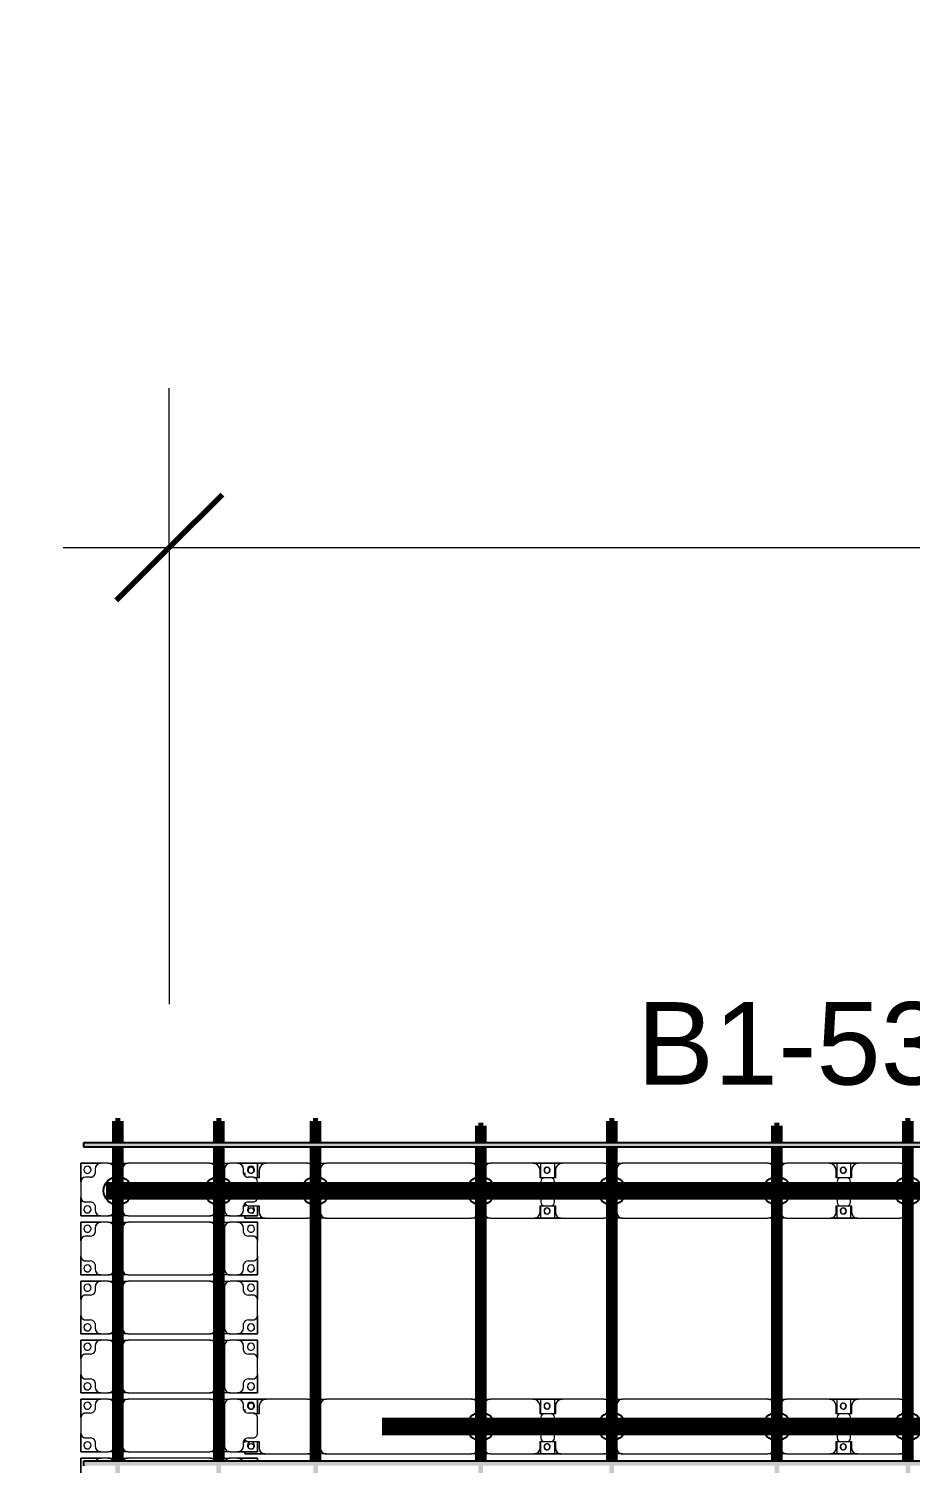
# Model space of a CAD drawing. Header units: millimetres. Extents: x -268744 to 115753, y -96240 to -10461.
# Drawn here: x -257175 to -249704, y -22627 to -10461 of the extents above; entities that cross this region are included whole.
import ezdxf

# ---------------------------------------------------------------- set-up
doc = ezdxf.new("R2010")
doc.units = ezdxf.units.MM
for name, color, linetype, lineweight in [('A-ANNO-DIMS', 211, 'Continuous', 9), ('A-ANNO-DIMS-900', 211, 'Continuous', 9), ('A-GENM', 13, 'Continuous', 9), ('S-BEAM', 12, 'Continuous', 9)]:
    doc.layers.add(name, color=color, linetype=linetype, lineweight=lineweight)
doc.layers.add('GC-GHI CHU', color=2, linetype='Continuous')
doc.layers.add('GC-HOP 40x60 GIA CUONG', color=1, linetype='Continuous')
doc.styles.add('GC_VN', font='arial.ttf')
doc.styles.add('Trebuchet MS', font='trebuc.ttf', dxfattribs={"width": 0.8, "height": 2700})
doc.dimstyles.new('Arc_Length_-_3mm_Trebuchet_MS', dxfattribs={"dimscale": 304.8, "dimtxt": 2783.567448, "dimasz": 2.952756, "dimexe": 4.429134, "dimexo": 4.429134, "dimgap": 0.885827, "dimtad": 1, "dimdec": 0, "dimrnd": 10, "dimzin": 0, "dimdsep": 46, "dimtxsty": 'Trebuchet MS', "dimblk1": 'OBLIQUE', "dimblk2": 'OBLIQUE', "dimsah": 1, "dimcen": 0.09, "dimdle": 2.952756, "dimazin": 0, "dimtfac": 1, "dimtdec": 4, "dimtix": 1, "dimtmove": 0, "dimatfit": 3, "dimfxl": 1, "dimtvp": 1, "dimtolj": 1, "dimtzin": 0, "dimarcsym": 2})
doc.dimstyles.new('Arc_Length_-_3mm_Trebuchet_MS_3', dxfattribs={"dimscale": 304.8, "dimtxt": 2783.567448, "dimasz": 2.952756, "dimexe": 4.429134, "dimexo": 4.429134, "dimgap": 0.885827, "dimtad": 1, "dimdec": 0, "dimrnd": 10, "dimzin": 0, "dimdsep": 46, "dimtxsty": 'Trebuchet MS', "dimblk1": 'OBLIQUE', "dimblk2": 'OBLIQUE', "dimsah": 1, "dimcen": 0.09, "dimdle": 2.952756, "dimazin": 0, "dimtfac": 1, "dimtdec": 4, "dimtix": 1, "dimtmove": 0, "dimatfit": 3, "dimfxl": 1, "dimtvp": 1, "dimtfill": 1, "dimtolj": 1, "dimtzin": 0, "dimarcsym": 2})

# ---------------------------------------------------------------- blocks, each defined once
blk = doc.blocks.new('Dai phaodi lai - DẢI PHAO ĐI LẠI-102111-KHUNG KẾT CẤU BÈ PIN 1')
at = {"layer": 'A-GENM', "color": 7}
for p, q in [((-223, 748), (-100, 748)), ((-223, 579), (-223, 748)), ((-223, 748), (-223, 579)), ((-100, 748), (-223, 748)), ((67, 748), (-67, 748)), ((137, 748), (223, 748)), ((223, 748), (137, 748)), ((223, 748), (223, 579)), ((223, 579), (223, 748)), ((277, 748), (433, 748)), ((277, 579), (277, 748)), ((277, 748), (277, 579)), ((433, 748), (277, 748)), ((567, 748), (433, 748)), ((567, 748), (723, 748)), ((723, 748), (567, 748)), ((723, 748), (723, 579)), ((723, 579), (723, 748)), ((777, 748), (933, 748)), ((777, 579), (777, 748)), ((777, 748), (777, 579)), ((933, 748), (777, 748)), ((1067, 748), (933, 748)), ((1067, 748), (1223, 748)), ((1223, 748), (1067, 748)), ((1223, 748), (1223, 579)), ((1223, 579), (1223, 748)), ((1277, 748), (1433, 748)), ((1277, 579), (1277, 748)), ((1277, 748), (1277, 579)), ((1433, 748), (1277, 748)), ((1567, 748), (1433, 748)), ((1567, 748), (1723, 748)), ((1723, 748), (1567, 748)), ((1723, 748), (1723, 579)), ((1723, 579), (1723, 748)), ((1777, 748), (1900, 748)), ((1777, 579), (1777, 748)), ((1777, 748), (1777, 579)), ((1900, 748), (1777, 748)), ((2067, 748), (1933, 748)), ((2137, 748), (2223, 748)), ((2223, 748), (2137, 748)), ((2223, 748), (2223, 579)), ((2223, 579), (2223, 748)), ((2277, 748), (2300, 748)), ((2277, 579), (2277, 748)), ((2277, 748), (2277, 579)), ((2300, 748), (2277, 748)), ((-136, 629), (-173, 629)), ((-105, 710), (-105, 671)), ((105, 671), (105, 710)), ((173, 629), (136, 629)), ((364, 629), (327, 629)), ((395, 710), (395, 671)), ((605, 671), (605, 710)), ((673, 629), (636, 629)), ((864, 629), (827, 629)), ((895, 710), (895, 671)), ((1105, 671), (1105, 710)), ((1173, 629), (1136, 629)), ((1364, 629), (1327, 629)), ((1395, 710), (1395, 671)), ((1605, 671), (1605, 710)), ((1673, 629), (1636, 629)), ((1864, 629), (1827, 629)), ((1895, 710), (1895, 671)), ((2105, 671), (2105, 710)), ((2173, 629), (2136, 629)), ((-223, 579), (-223, 517)), ((-223, 439), (-223, 517)), ((-223, 439), (-223, 517)), ((223, 517), (223, 579)), ((223, 517), (223, 439)), ((223, 517), (223, 439)), ((277, 579), (277, 517)), ((277, 439), (277, 517)), ((277, 439), (277, 517)), ((723, 517), (723, 579)), ((723, 517), (723, 439)), ((723, 517), (723, 439)), ((777, 579), (777, 517)), ((777, 439), (777, 517)), ((777, 439), (777, 517)), ((1223, 517), (1223, 579)), ((1223, 517), (1223, 439)), ((1223, 517), (1223, 439)), ((1277, 579), (1277, 517)), ((1277, 439), (1277, 517)), ((1277, 439), (1277, 517)), ((1723, 517), (1723, 579)), ((1723, 517), (1723, 439)), ((1723, 517), (1723, 439)), ((1777, 579), (1777, 517)), ((1777, 439), (1777, 517)), ((1777, 439), (1777, 517)), ((2223, 517), (2223, 579)), ((2223, 517), (2223, 439)), ((2223, 517), (2223, 439)), ((2277, 579), (2277, 517)), ((2277, 439), (2277, 517)), ((2277, 439), (2277, 517)), ((-223, 343), (-223, 399)), ((-223, 343), (-223, 399)), ((-173, 467), (173, 467)), ((173, 393), (-173, 393)), ((223, 399), (223, 343)), ((223, 399), (223, 343)), ((277, 343), (277, 399)), ((277, 343), (277, 399)), ((327, 467), (673, 467)), ((673, 393), (327, 393)), ((723, 399), (723, 343)), ((723, 399), (723, 343)), ((777, 343), (777, 399)), ((777, 343), (777, 399)), ((827, 467), (1173, 467)), ((1173, 393), (827, 393)), ((1223, 399), (1223, 343)), ((1223, 399), (1223, 343)), ((1277, 343), (1277, 399)), ((1277, 343), (1277, 399)), ((1327, 467), (1673, 467)), ((1673, 393), (1327, 393)), ((1723, 399), (1723, 343)), ((1723, 399), (1723, 343)), ((1777, 343), (1777, 399)), ((1777, 343), (1777, 399)), ((1827, 467), (2173, 467)), ((2173, 393), (1827, 393)), ((2223, 399), (2223, 343)), ((2223, 399), (2223, 343)), ((2277, 343), (2277, 399)), ((2277, 343), (2277, 399)), ((-223, 343), (-223, -348)), ((223, -348), (223, 343)), ((277, 343), (277, -348)), ((723, -348), (723, 343)), ((777, 343), (777, -348)), ((1223, -348), (1223, 343)), ((1277, 343), (1277, -348)), ((1723, -348), (1723, 343)), ((1777, 343), (1777, -348)), ((2223, -348), (2223, 343)), ((2277, 343), (2277, -348)), ((-223, -416), (-223, -348)), ((-223, -416), (-223, -348)), ((223, -348), (223, -416)), ((223, -348), (223, -416)), ((277, -416), (277, -348)), ((277, -416), (277, -348)), ((723, -348), (723, -416)), ((723, -348), (723, -416)), ((777, -416), (777, -348)), ((777, -416), (777, -348)), ((1223, -348), (1223, -416)), ((1223, -348), (1223, -416)), ((1277, -416), (1277, -348)), ((1277, -416), (1277, -348)), ((1723, -348), (1723, -416)), ((1723, -348), (1723, -416)), ((1777, -416), (1777, -348)), ((1777, -416), (1777, -348)), ((2223, -348), (2223, -416)), ((2223, -348), (2223, -416)), ((2277, -416), (2277, -348)), ((2277, -416), (2277, -348)), ((-223, -517), (-223, -456)), ((-223, -517), (-223, -456)), ((-173, -398), (173, -398)), ((173, -467), (-173, -467)), ((223, -456), (223, -517)), ((223, -456), (223, -517)), ((277, -517), (277, -456)), ((277, -517), (277, -456)), ((327, -398), (673, -398)), ((673, -467), (327, -467)), ((723, -456), (723, -517)), ((723, -456), (723, -517)), ((777, -517), (777, -456)), ((777, -517), (777, -456)), ((827, -398), (1173, -398)), ((1173, -467), (827, -467)), ((1223, -456), (1223, -517)), ((1223, -456), (1223, -517)), ((1277, -517), (1277, -456)), ((1277, -517), (1277, -456)), ((1327, -398), (1673, -398)), ((1673, -467), (1327, -467)), ((1723, -456), (1723, -517)), ((1723, -456), (1723, -517)), ((1777, -517), (1777, -456)), ((1777, -517), (1777, -456)), ((1827, -398), (2173, -398)), ((2173, -467), (1827, -467)), ((2223, -456), (2223, -517)), ((2223, -456), (2223, -517)), ((2277, -517), (2277, -456)), ((2277, -517), (2277, -456)), ((-223, -517), (-223, -579)), ((-223, -748), (-223, -579)), ((-223, -579), (-223, -748)), ((223, -579), (223, -517)), ((223, -579), (223, -748)), ((223, -748), (223, -579)), ((277, -517), (277, -579)), ((277, -748), (277, -579)), ((277, -579), (277, -748)), ((723, -579), (723, -517)), ((723, -579), (723, -748)), ((723, -748), (723, -579)), ((777, -517), (777, -579)), ((777, -748), (777, -579)), ((777, -579), (777, -748)), ((1223, -579), (1223, -517)), ((1223, -579), (1223, -748)), ((1223, -748), (1223, -579)), ((1277, -517), (1277, -579)), ((1277, -748), (1277, -579)), ((1277, -579), (1277, -748)), ((1723, -579), (1723, -517)), ((1723, -579), (1723, -748)), ((1723, -748), (1723, -579)), ((1777, -517), (1777, -579)), ((1777, -748), (1777, -579)), ((1777, -579), (1777, -748)), ((2223, -579), (2223, -517)), ((2223, -579), (2223, -748)), ((2223, -748), (2223, -579)), ((2277, -517), (2277, -579)), ((2277, -748), (2277, -579)), ((2277, -579), (2277, -748)), ((-173, -629), (-136, -629)), ((-105, -671), (-105, -710)), ((105, -710), (105, -671)), ((136, -629), (173, -629)), ((327, -629), (364, -629)), ((395, -671), (395, -710)), ((605, -710), (605, -671)), ((636, -629), (673, -629)), ((827, -629), (864, -629)), ((895, -671), (895, -710)), ((1105, -710), (1105, -671)), ((1136, -629), (1173, -629)), ((1327, -629), (1364, -629)), ((1395, -671), (1395, -710)), ((1605, -710), (1605, -671)), ((1636, -629), (1673, -629)), ((1827, -629), (1864, -629)), ((1895, -671), (1895, -710)), ((2105, -710), (2105, -671)), ((2136, -629), (2173, -629)), ((-67, -748), (-223, -748)), ((-223, -748), (-67, -748)), ((-67, -748), (67, -748)), ((223, -748), (67, -748)), ((67, -748), (223, -748)), ((433, -748), (277, -748)), ((277, -748), (433, -748)), ((433, -748), (567, -748)), ((723, -748), (567, -748)), ((567, -748), (723, -748)), ((933, -748), (777, -748)), ((777, -748), (933, -748)), ((933, -748), (1067, -748)), ((1223, -748), (1067, -748)), ((1067, -748), (1223, -748)), ((1433, -748), (1277, -748)), ((1277, -748), (1433, -748)), ((1433, -748), (1567, -748)), ((1723, -748), (1567, -748)), ((1567, -748), (1723, -748)), ((1933, -748), (1777, -748)), ((1777, -748), (1933, -748)), ((1933, -748), (2067, -748)), ((2223, -748), (2067, -748)), ((2067, -748), (2223, -748)), ((2433, -748), (2277, -748)), ((2277, -748), (2433, -748))]:
    blk.add_line(p, q, dxfattribs=at)
for centre, radius, start, end in [((-67, 710), 38, 90, 180), ((67, 710), 38, 360, 90), ((433, 710), 38, 90, 180), ((433, 710), 38, 90, 180), ((433, 710), 38, 120, 180), ((433, 710), 38, 120, 180), ((433, 710), 38, 90, 105), ((433, 710), 38, 90, 105), ((567, 710), 38, 360, 90), ((567, 710), 38, 75, 90), ((567, 710), 38, 360, 90), ((567, 710), 38, 75, 90), ((567, 710), 38, 360, 60), ((567, 710), 38, 0, 60), ((933, 710), 38, 90, 180), ((933, 710), 38, 90, 180), ((933, 710), 38, 120, 180), ((933, 710), 38, 120, 180), ((933, 710), 38, 90, 105), ((933, 710), 38, 90, 105), ((1067, 710), 38, 360, 90), ((1067, 710), 38, 75, 90), ((1067, 710), 38, 0, 90), ((1067, 710), 38, 75, 90), ((1067, 710), 38, 0, 60), ((1067, 710), 38, 0, 60), ((1433, 710), 38, 90, 180), ((1433, 710), 38, 90, 180), ((1433, 710), 38, 120, 180), ((1433, 710), 38, 120, 180), ((1433, 710), 38, 90, 105), ((1433, 710), 38, 90, 105), ((1567, 710), 38, 360, 90), ((1567, 710), 38, 75, 90), ((1567, 710), 38, 360, 90), ((1567, 710), 38, 75, 90), ((1567, 710), 38, 360, 60), ((1567, 710), 38, 0, 60), ((1933, 710), 38, 90, 180), ((2067, 710), 38, 360, 90), ((-173, 579), 50, 90, 180), ((-173, 579), 50, 90, 165), ((-168, 693), 30, 90, 270), ((-168, 693), 30, 90, 180), ((-168, 693), 30, 195, 270), ((-168, 693), 30, 270, 90), ((-168, 693), 30, 270, 90), ((-145, 668), 40, 283.1885, 3.5081), ((-67, 710), 38, 150, 180), ((-67, 710), 38, 150, 180), ((145, 668), 40, 176.4919, 256.8115), ((168, 693), 30, 90, 270), ((168, 693), 30, 90, 270), ((168, 693), 30, 270, 90), ((168, 693), 30, 0, 90), ((168, 693), 30, 270, 345), ((173, 579), 50, 0, 90), ((173, 579), 50, 15, 90), ((327, 579), 50, 90, 180), ((327, 579), 50, 90, 165), ((332, 693), 30, 90, 270), ((332, 693), 30, 90, 180), ((332, 693), 30, 195, 270), ((332, 693), 30, 270, 90), ((332, 693), 30, 270, 90), ((355, 668), 40, 283.1885, 3.5081), ((645, 668), 40, 176.4919, 256.8115), ((668, 693), 30, 90, 270), ((668, 693), 30, 90, 270), ((668, 693), 30, 270, 90), ((668, 693), 30, 0, 90), ((668, 693), 30, 270, 345), ((673, 579), 50, 0, 90), ((673, 579), 50, 15, 90), ((827, 579), 50, 90, 180), ((827, 579), 50, 90, 165), ((832, 693), 30, 90, 270), ((832, 693), 30, 90, 180), ((832, 693), 30, 195, 270), ((832, 693), 30, 270, 90), ((832, 693), 30, 270, 90), ((855, 668), 40, 283.1885, 3.5081), ((1145, 668), 40, 176.4919, 256.8115), ((1168, 693), 30, 90, 270), ((1168, 693), 30, 90, 270), ((1168, 693), 30, 270, 90), ((1168, 693), 30, 0, 90), ((1168, 693), 30, 270, 345), ((1173, 579), 50, 0, 90), ((1173, 579), 50, 15, 90), ((1327, 579), 50, 90, 180), ((1327, 579), 50, 90, 165), ((1332, 693), 30, 90, 270), ((1332, 693), 30, 90, 180), ((1332, 693), 30, 195, 270), ((1332, 693), 30, 270, 90), ((1332, 693), 30, 270, 90), ((1355, 668), 40, 283.1885, 3.5081), ((1645, 668), 40, 176.4919, 256.8115), ((1668, 693), 30, 90, 270), ((1668, 693), 30, 90, 270), ((1668, 693), 30, 270, 90), ((1668, 693), 30, 0, 90), ((1668, 693), 30, 270, 345), ((1673, 579), 50, 0, 90), ((1673, 579), 50, 15, 90), ((1827, 579), 50, 90, 180), ((1827, 579), 50, 90, 165), ((1832, 693), 30, 90, 270), ((1832, 693), 30, 90, 180), ((1832, 693), 30, 195, 270), ((1832, 693), 30, 270, 90), ((1832, 693), 30, 270, 90), ((1855, 668), 40, 283.1885, 3.5081), ((1933, 710), 38, 150, 180), ((1933, 710), 38, 150, 180), ((2145, 668), 40, 176.4919, 256.8115), ((2168, 693), 30, 90, 270), ((2168, 693), 30, 90, 270), ((2168, 693), 30, 270, 90), ((2168, 693), 30, 0, 90), ((2168, 693), 30, 270, 345), ((2173, 579), 50, 0, 90), ((2173, 579), 50, 15, 90), ((2327, 579), 50, 120, 180), ((2327, 579), 50, 120, 165), ((-173, 517), 50, 180, 270), ((-173, 517), 50, 195, 270), ((173, 517), 50, 270, 0), ((173, 517), 50, 270, 345), ((327, 517), 50, 180, 270), ((327, 517), 50, 195, 270), ((673, 517), 50, 270, 0), ((673, 517), 50, 270, 345), ((827, 517), 50, 180, 270), ((827, 517), 50, 195, 270), ((1173, 517), 50, 270, 0), ((1173, 517), 50, 270, 345), ((1327, 517), 50, 180, 270), ((1327, 517), 50, 195, 270), ((1673, 517), 50, 270, 0), ((1673, 517), 50, 270, 345), ((1827, 517), 50, 180, 270), ((1827, 517), 50, 195, 270), ((2173, 517), 50, 270, 0), ((2173, 517), 50, 270, 345), ((2327, 517), 50, 180, 240), ((2327, 517), 50, 195, 240), ((-173, 343), 50, 90, 180), ((-173, 343), 50, 150, 180), ((-173, 343), 50, 105, 135), ((173, 343), 50, 360, 90), ((173, 343), 50, 360, 75), ((327, 343), 50, 90, 180), ((327, 343), 50, 150, 180), ((327, 343), 50, 105, 135), ((673, 343), 50, 360, 90), ((673, 343), 50, 360, 75), ((827, 343), 50, 90, 180), ((827, 343), 50, 150, 180), ((827, 343), 50, 105, 135), ((1173, 343), 50, 360, 90), ((1173, 343), 50, 360, 75), ((1327, 343), 50, 90, 180), ((1327, 343), 50, 150, 180), ((1327, 343), 50, 105, 135), ((1673, 343), 50, 360, 90), ((1673, 343), 50, 360, 75), ((1827, 343), 50, 90, 180), ((1827, 343), 50, 150, 180), ((1827, 343), 50, 105, 135), ((2173, 343), 50, 360, 90), ((2173, 343), 50, 360, 75), ((2327, 343), 50, 120, 180), ((2327, 343), 50, 150, 180), ((2327, 343), 50, 120, 135), ((-173, -348), 50, 180, 270), ((-173, -348), 50, 195, 270), ((173, -348), 50, 270, 360), ((173, -348), 50, 270, 360), ((327, -348), 50, 180, 270), ((327, -348), 50, 195, 270), ((673, -348), 50, 270, 360), ((673, -348), 50, 270, 360), ((827, -348), 50, 180, 270), ((827, -348), 50, 195, 270), ((1173, -348), 50, 270, 360), ((1173, -348), 50, 270, 360), ((1327, -348), 50, 180, 270), ((1327, -348), 50, 195, 270), ((1673, -348), 50, 270, 360), ((1673, -348), 50, 270, 360), ((1827, -348), 50, 180, 270), ((1827, -348), 50, 195, 270), ((2173, -348), 50, 270, 360), ((2173, -348), 50, 270, 360), ((2327, -348), 50, 180, 240), ((2327, -348), 50, 195, 240), ((-173, -517), 50, 90, 180), ((-173, -517), 50, 90, 165), ((173, -517), 50, 360, 90), ((173, -517), 50, 15, 90), ((327, -517), 50, 90, 180), ((327, -517), 50, 90, 165), ((673, -517), 50, 360, 90), ((673, -517), 50, 15, 90), ((827, -517), 50, 90, 180), ((827, -517), 50, 90, 165), ((1173, -517), 50, 360, 90), ((1173, -517), 50, 15, 90), ((1327, -517), 50, 90, 180), ((1327, -517), 50, 90, 165), ((1673, -517), 50, 360, 90), ((1673, -517), 50, 15, 90), ((1827, -517), 50, 90, 180), ((1827, -517), 50, 90, 165), ((2173, -517), 50, 360, 90), ((2173, -517), 50, 15, 90), ((2327, -517), 50, 120, 180), ((2327, -517), 50, 120, 165), ((-173, -579), 50, 180, 270), ((-173, -579), 50, 195, 270), ((173, -579), 50, 270, 360), ((173, -579), 50, 270, 345), ((327, -579), 50, 180, 270), ((327, -579), 50, 195, 270), ((673, -579), 50, 270, 360), ((673, -579), 50, 270, 345), ((827, -579), 50, 180, 270), ((827, -579), 50, 195, 270), ((1173, -579), 50, 270, 360), ((1173, -579), 50, 270, 345), ((1327, -579), 50, 180, 270), ((1327, -579), 50, 195, 270), ((1673, -579), 50, 270, 360), ((1673, -579), 50, 270, 345), ((1827, -579), 50, 180, 270), ((1827, -579), 50, 195, 270), ((2173, -579), 50, 270, 360), ((2173, -579), 50, 270, 345), ((2327, -579), 50, 180, 240), ((2327, -579), 50, 195, 240), ((-168, -693), 30, 90, 270), ((-168, -693), 30, 180, 270), ((-168, -693), 30, 90, 165), ((-168, -693), 30, 270, 90), ((-168, -693), 30, 270, 90), ((-145, -668), 40, 356.4919, 76.8115), ((-67, -710), 38, 180, 270), ((-67, -710), 38, 180, 240), ((-67, -710), 38, 180, 270), ((-67, -710), 38, 180, 240), ((67, -710), 38, 270, 360), ((67, -710), 38, 270, 360), ((67, -710), 38, 300, 360), ((67, -710), 38, 300, 360), ((145, -668), 40, 103.1885, 183.5081), ((168, -693), 30, 90, 270), ((168, -693), 30, 90, 270), ((168, -693), 30, 270, 90), ((168, -693), 30, 15, 90), ((168, -693), 30, 270, 360), ((332, -693), 30, 90, 270), ((332, -693), 30, 180, 270), ((332, -693), 30, 90, 165), ((332, -693), 30, 270, 90), ((332, -693), 30, 270, 90), ((355, -668), 40, 356.4919, 76.8115), ((433, -710), 38, 180, 270), ((433, -710), 38, 180, 240), ((433, -710), 38, 180, 270), ((433, -710), 38, 180, 240), ((567, -710), 38, 270, 360), ((567, -710), 38, 270, 360), ((567, -710), 38, 300, 360), ((567, -710), 38, 300, 360), ((645, -668), 40, 103.1885, 183.5081), ((668, -693), 30, 90, 270), ((668, -693), 30, 90, 270), ((668, -693), 30, 270, 90), ((668, -693), 30, 15, 90), ((668, -693), 30, 270, 360), ((832, -693), 30, 90, 270), ((832, -693), 30, 180, 270), ((832, -693), 30, 90, 165), ((832, -693), 30, 270, 90), ((832, -693), 30, 270, 90), ((855, -668), 40, 356.4919, 76.8115), ((933, -710), 38, 180, 270), ((933, -710), 38, 180, 240), ((933, -710), 38, 180, 270), ((933, -710), 38, 180, 240), ((1067, -710), 38, 270, 360), ((1067, -710), 38, 270, 360), ((1067, -710), 38, 300, 360), ((1067, -710), 38, 300, 360), ((1145, -668), 40, 103.1885, 183.5081), ((1168, -693), 30, 90, 270), ((1168, -693), 30, 90, 270), ((1168, -693), 30, 270, 90), ((1168, -693), 30, 15, 90), ((1168, -693), 30, 270, 360), ((1332, -693), 30, 90, 270), ((1332, -693), 30, 180, 270), ((1332, -693), 30, 90, 165), ((1332, -693), 30, 270, 90), ((1332, -693), 30, 270, 90), ((1355, -668), 40, 356.4919, 76.8115), ((1433, -710), 38, 180, 270), ((1433, -710), 38, 180, 240), ((1433, -710), 38, 180, 270), ((1433, -710), 38, 180, 240), ((1567, -710), 38, 270, 360), ((1567, -710), 38, 270, 360), ((1567, -710), 38, 300, 360), ((1567, -710), 38, 300, 360), ((1645, -668), 40, 103.1885, 183.5081), ((1668, -693), 30, 90, 270), ((1668, -693), 30, 90, 270), ((1668, -693), 30, 270, 90), ((1668, -693), 30, 15, 90), ((1668, -693), 30, 270, 360), ((1832, -693), 30, 90, 270), ((1832, -693), 30, 180, 270), ((1832, -693), 30, 90, 165), ((1832, -693), 30, 270, 90), ((1832, -693), 30, 270, 90), ((1855, -668), 40, 356.4919, 76.8115), ((1933, -710), 38, 180, 270), ((1933, -710), 38, 180, 240), ((1933, -710), 38, 180, 270), ((1933, -710), 38, 180, 240), ((2067, -710), 38, 270, 360), ((2067, -710), 38, 270, 360), ((2067, -710), 38, 300, 0), ((2067, -710), 38, 300, 360), ((2145, -668), 40, 103.1885, 183.5081), ((2168, -693), 30, 90, 270), ((2168, -693), 30, 90, 270), ((2168, -693), 30, 270, 90), ((2168, -693), 30, 15, 90), ((2168, -693), 30, 270, 360), ((-67, -710), 38, 255, 270), ((-67, -710), 38, 255, 270), ((67, -710), 38, 270, 285), ((67, -710), 38, 270, 285), ((433, -710), 38, 255, 270), ((433, -710), 38, 255, 270), ((567, -710), 38, 270, 285), ((567, -710), 38, 270, 285), ((933, -710), 38, 255, 270), ((933, -710), 38, 255, 270), ((1067, -710), 38, 270, 285), ((1067, -710), 38, 270, 285), ((1433, -710), 38, 255, 270), ((1433, -710), 38, 255, 270), ((1567, -710), 38, 270, 285), ((1567, -710), 38, 270, 285), ((1933, -710), 38, 255, 270), ((1933, -710), 38, 255, 270), ((2067, -710), 38, 270, 285), ((2067, -710), 38, 270, 285)]:
    blk.add_arc(centre, radius, start, end, dxfattribs=at)
blk = doc.blocks.new('Dầm C52 - Dầm C52-102502-KHUNG KẾT CẤU BÈ PIN 1')
at = {"layer": 'S-BEAM', "lineweight": 140}
h = blk.add_hatch(color=1, dxfattribs=at)
h.paths.add_polyline_path([(-25481, 20), (-25481, -20), (-25441, -20), (-25441, 20)])
h.paths.add_polyline_path([(-25401, 20), (-25401, -20), (-19441, -20), (-19443, 20), (-24983, 20)])
h.paths.add_polyline_path([(-19401, 20), (-19401, -20), (-13441, -20), (-13441, 20), (-18981, 20)])
h.paths.add_polyline_path([(-13401, -20), (-7441, -20), (-7441, 20), (-13401, 20)])
h.paths.add_polyline_path([(-7401, -20), (-1441, -20), (-1441, 20), (-7401, 20)])
h.paths.add_polyline_path([(-1401, -20), (4559, -20), (4559, 20), (-1401, 20)])
h.paths.add_polyline_path([(4599, 20), (4599, -20), (10559, -20), (10559, 20), (5027, 20)])
h.paths.add_polyline_path([(10599, -20), (16559, -20), (16559, 20), (10599, 20)])
h.paths.add_polyline_path([(16599, 20), (16599, -20), (22559, -20), (22559, 20), (17032, 20)])
h.paths.add_polyline_path([(22599, -20), (25259, -20), (25259, 20), (22599, 20)])
h.paths.add_polyline_path([(25299, -20), (25481, -20), (25481, 20), (25299, 20)])
at = {"layer": 'S-BEAM', "color": 1, "lineweight": 140}
for p, q in [((22599, 20), (25259, 20)), ((25299, 20), (25481, 20)), ((25481, 20), (25481, -20)), ((25259, -20), (22599, -20)), ((25481, -20), (25299, -20))]:
    blk.add_line(p, q, dxfattribs=at)
blk = doc.blocks.new('Dầm C52 - Dầm C52-V1-KHUNG KẾT CẤU BÈ PIN 1')
at = {"layer": 'S-BEAM', "lineweight": 140}
h = blk.add_hatch(color=1, dxfattribs=at)
h.paths.add_polyline_path([(-25481, 20), (-25481, -20), (-25441, -20), (-25445, 20)])
h.paths.add_polyline_path([(-25401, -20), (-19441, -20), (-19443, 20), (-25401, 20)])
h.paths.add_polyline_path([(-19401, 20), (-19401, -20), (-13441, -20), (-13441, 20), (-18981, 20)])
h.paths.add_polyline_path([(-13401, -20), (-7441, -20), (-7441, 20), (-13401, 20)])
h.paths.add_polyline_path([(-7401, 20), (-7401, -20), (-1441, -20), (-1441, 20), (-6977, 20)])
h.paths.add_polyline_path([(-1401, -20), (4559, -20), (4559, 20), (-1401, 20)])
h.paths.add_polyline_path([(4599, 20), (4599, -20), (10559, -20), (10559, 20), (5027, 20)])
h.paths.add_polyline_path([(10599, -20), (16559, -20), (16559, 20), (10599, 20)])
h.paths.add_polyline_path([(16599, 20), (16599, -20), (22559, -20), (22559, 20), (17032, 20)])
h.paths.add_polyline_path([(22599, -20), (25259, -20), (25259, 20), (22599, 20)])
h.paths.add_polyline_path([(25299, -20), (25481, -20), (25481, 20), (25299, 20)])
at = {"layer": 'S-BEAM', "color": 1, "lineweight": 140}
for p, q in [((22599, 20), (25259, 20)), ((25299, 20), (25481, 20)), ((25481, 20), (25481, -20)), ((25259, -20), (22599, -20)), ((25481, -20), (25299, -20))]:
    blk.add_line(p, q, dxfattribs=at)
blk = doc.blocks.new('Dầm C52 - Dầm C52-V2-KHUNG KẾT CẤU BÈ PIN 1')
at = {"layer": 'S-BEAM', "lineweight": 140}
h = blk.add_hatch(color=1, dxfattribs=at)
h.paths.add_polyline_path([(-25481, 20), (-25481, -20), (-25441, -20), (-25441, 20)])
h.paths.add_polyline_path([(-25401, 20), (-25401, -20), (-19441, -20), (-19443, 20), (-24983, 20)])
h.paths.add_polyline_path([(-19401, 20), (-19401, -20), (-13441, -20), (-13441, 20), (-18520, 20)])
h.paths.add_polyline_path([(-13401, -20), (-7441, -20), (-7441, 20), (-13401, 20)])
h.paths.add_polyline_path([(-7401, 20), (-7401, -20), (-1441, -20), (-1441, 20), (-6515, 20)])
h.paths.add_polyline_path([(-1401, 20), (-1401, -20), (4559, -20), (4559, 20), (-975, 20)])
h.paths.add_polyline_path([(4599, -20), (10559, -20), (10559, 20), (4599, 20)])
h.paths.add_polyline_path([(10599, -20), (16559, -20), (16559, 20), (10599, 20)])
h.paths.add_polyline_path([(16599, 20), (16599, -20), (22559, -20), (22559, 20), (17493, 20)])
h.paths.add_polyline_path([(22599, 20), (22599, -20), (25259, -20), (25259, 20), (23034, 20)])
h.paths.add_polyline_path([(25299, -20), (25481, -20), (25481, 20), (25299, 20)])
at = {"layer": 'S-BEAM', "color": 1, "lineweight": 140}
for p, q in [((22599, 20), (25259, 20)), ((25299, 20), (25481, 20)), ((25481, 20), (25481, -20)), ((25259, -20), (22599, -20)), ((25481, -20), (25299, -20))]:
    blk.add_line(p, q, dxfattribs=at)
blk = doc.blocks.new('Dầm C52 - Dầm C52-102503-KHUNG KẾT CẤU BÈ PIN 1')
at = {"layer": 'S-BEAM', "lineweight": 140}
h = blk.add_hatch(color=1, dxfattribs=at)
h.paths.add_polyline_path([(-25481, 20), (-25481, -20), (-25441, -20), (-25441, 20)])
h.paths.add_polyline_path([(-25401, 20), (-25401, -20), (-19441, -20), (-19443, 20), (-24983, 20)])
h.paths.add_polyline_path([(-19401, 20), (-19401, -20), (-13441, -20), (-13441, 20), (-17596, 20)])
h.paths.add_polyline_path([(-13401, -20), (-7441, -20), (-7441, 20), (-13401, 20)])
h.paths.add_polyline_path([(-7401, -20), (-1441, -20), (-1441, 20), (-7401, 20)])
h.paths.add_polyline_path([(-1401, -20), (4559, -20), (4559, 20), (-1401, 20)])
h.paths.add_polyline_path([(4599, -20), (10559, -20), (10559, 20), (4599, 20)])
h.paths.add_polyline_path([(10599, 20), (10599, -20), (16559, -20), (16559, 20), (11953, 20)])
h.paths.add_polyline_path([(16599, -20), (22559, -20), (22559, 20), (16599, 20)])
h.paths.add_polyline_path([(22599, -20), (25259, -20), (25259, 20), (22599, 20)])
h.paths.add_polyline_path([(25299, -20), (25442, -20), (25442, 20), (25299, 20)])
at = {"layer": 'S-BEAM', "color": 1, "lineweight": 140}
for p, q in [((22599, 20), (25259, 20)), ((25299, 20), (25442, 20)), ((25442, 20), (25442, -20)), ((25259, -20), (22599, -20)), ((25442, -20), (25299, -20))]:
    blk.add_line(p, q, dxfattribs=at)
blk = doc.blocks.new('Dầm C52 - Dầm C52-V19-KHUNG KẾT CẤU BÈ PIN 1')
at = {"layer": 'S-BEAM', "lineweight": 140}
h = blk.add_hatch(color=1, dxfattribs=at)
h.paths.add_polyline_path([(-25481, 20), (-25481, -20), (-25441, -20), (-25445, 20)])
h.paths.add_polyline_path([(-25401, -20), (-19441, -20), (-19443, 20), (-25401, 20)])
h.paths.add_polyline_path([(-19401, -20), (-13441, -20), (-13441, 20), (-19401, 20)])
h.paths.add_polyline_path([(-13401, -20), (-7441, -20), (-7441, 20), (-13401, 20)])
h.paths.add_polyline_path([(-7401, -20), (-1441, -20), (-1441, 20), (-7401, 20)])
h.paths.add_polyline_path([(-1401, -20), (4559, -20), (4559, 20), (-1401, 20)])
h.paths.add_polyline_path([(4599, -20), (10559, -20), (10559, 20), (4599, 20)])
h.paths.add_polyline_path([(10599, -20), (16559, -20), (16559, 20), (10599, 20)])
h.paths.add_polyline_path([(16599, -20), (22559, -20), (22559, 20), (16599, 20)])
h.paths.add_polyline_path([(22599, -20), (25259, -20), (25259, 20), (22599, 20)])
h.paths.add_polyline_path([(25299, 20), (25299, -20), (25442, -20), (25442, 20)])
at = {"layer": 'S-BEAM', "color": 1, "lineweight": 140}
for p, q in [((22599, 20), (25259, 20)), ((25299, 20), (25442, 20)), ((25442, 20), (25442, -20)), ((25259, -20), (22599, -20)), ((25442, -20), (25299, -20))]:
    blk.add_line(p, q, dxfattribs=at)
blk = doc.blocks.new('Dai phao do pin - DẢI PHAO ĐỠ PIN-V27-KHUNG KẾT CẤU BÈ PIN 1')
at = {"layer": 'A-GENM', "color": 7}
for p, q in [((-1312, 242), (-1130, 242)), ((-1130, 242), (-1312, 242)), ((-1312, 135), (-1312, 153)), ((-1312, 153), (-1312, 135)), ((-1190, 182), (-1190, 118)), ((-780, 242), (-1130, 242)), ((-780, 242), (-732, 242)), ((-780, 242), (-732, 242)), ((-692, 242), (-620, 242)), ((-692, 242), (-620, 242)), ((-670, 192), (-670, -173)), ((610, 242), (-620, 242)), ((610, 242), (668, 242)), ((610, 242), (668, 242)), ((660, -173), (660, 192)), ((708, 242), (770, 242)), ((708, 242), (770, 242)), ((720, 192), (720, -173)), ((1130, 242), (770, 242)), ((1130, 242), (1312, 242)), ((1312, 242), (1130, 242)), ((1190, 118), (1190, 182)), ((1198, 242), (1380, 242)), ((1198, 116), (1198, 242)), ((1380, 242), (1198, 242)), ((1312, 242), (1312, 116)), ((1320, 182), (1320, 118)), ((1730, 242), (1380, 242)), ((1730, 242), (1778, 242)), ((1730, 242), (1778, 242)), ((1818, 242), (1890, 242)), ((1818, 242), (1890, 242)), ((1840, 192), (1840, -173)), ((3120, 242), (1890, 242)), ((3120, 242), (3178, 242)), ((3120, 242), (3178, 242)), ((3170, -173), (3170, 192)), ((3218, 242), (3280, 242)), ((3218, 242), (3280, 242)), ((3230, 192), (3230, -173)), ((3640, 242), (3280, 242)), ((3640, 242), (3822, 242)), ((3822, 242), (3640, 242)), ((3700, 118), (3700, 182)), ((3708, 242), (3890, 242)), ((3708, 116), (3708, 242)), ((3890, 242), (3708, 242)), ((3822, 242), (3822, 116)), ((3830, 182), (3830, 118)), ((4240, 242), (3890, 242)), ((4240, 242), (4288, 242)), ((4240, 242), (4288, 242)), ((-1190, 118), (-1237, 118)), ((1282, 118), (1190, 118)), ((1198, 88), (1198, -88)), ((1320, 118), (1228, 118)), ((1312, -88), (1312, 88)), ((3792, 118), (3700, 118)), ((3708, 88), (3708, -88)), ((3830, 118), (3738, 118)), ((3822, -88), (3822, 88)), ((-1312, -125), (-1312, -98)), ((-1312, -98), (-1312, -125)), ((-1282, -118), (-1190, -118)), ((-1190, -118), (-1190, -173)), ((1190, -173), (1190, -118)), ((1190, -118), (1282, -118)), ((1198, -223), (1198, -116)), ((1228, -118), (1320, -118)), ((1312, -116), (1312, -223)), ((1320, -118), (1320, -173)), ((3700, -173), (3700, -118)), ((3700, -118), (3792, -118)), ((3708, -223), (3708, -116)), ((3738, -118), (3830, -118)), ((3822, -116), (3822, -223)), ((3830, -118), (3830, -173)), ((-1312, -223), (-1312, -204)), ((-1312, -204), (-1312, -223)), ((-1140, -223), (-1312, -223)), ((-1312, -223), (-1140, -223)), ((-1140, -223), (-780, -223)), ((-732, -223), (-780, -223)), ((-732, -223), (-780, -223)), ((-620, -223), (-692, -223)), ((-620, -223), (-692, -223)), ((-620, -223), (610, -223)), ((668, -223), (610, -223)), ((668, -223), (610, -223)), ((770, -223), (708, -223)), ((770, -223), (708, -223)), ((770, -223), (1140, -223)), ((1312, -223), (1140, -223)), ((1140, -223), (1312, -223)), ((1370, -223), (1198, -223)), ((1198, -223), (1370, -223)), ((1370, -223), (1730, -223)), ((1778, -223), (1730, -223)), ((1778, -223), (1730, -223)), ((1890, -223), (1818, -223)), ((1890, -223), (1818, -223)), ((1890, -223), (3120, -223)), ((3178, -223), (3120, -223)), ((3178, -223), (3120, -223)), ((3280, -223), (3218, -223)), ((3280, -223), (3218, -223)), ((3280, -223), (3650, -223)), ((3822, -223), (3650, -223)), ((3650, -223), (3822, -223)), ((3880, -223), (3708, -223)), ((3708, -223), (3880, -223)), ((3880, -223), (4240, -223)), ((4288, -223), (4240, -223)), ((4288, -223), (4240, -223))]:
    blk.add_line(p, q, dxfattribs=at)
for centre, radius, start, end in [((-1259, 183), 25, 0, 180), ((-1259, 183), 25, 90, 180), ((-1259, 183), 25, 180, 0), ((-1259, 183), 25, 180, 300), ((-1259, 183), 25, 0, 75), ((-1259, 183), 25, 330, 360), ((-1130, 182), 60, 90, 180), ((-1130, 182), 60, 120, 180), ((-780, 192), 50, 30, 90), ((-780, 192), 50, 30, 75), ((-620, 192), 50, 90, 180), ((-620, 192), 50, 150, 180), ((-620, 192), 50, 105, 135), ((610, 192), 50, 360, 90), ((610, 192), 50, 60, 90), ((610, 192), 50, 15, 30), ((770, 192), 50, 90, 180), ((770, 192), 50, 105, 180), ((1130, 182), 60, 360, 90), ((1130, 182), 60, 360, 60), ((1249, 183), 25, 360, 180), ((1249, 183), 25, 360, 165), ((1249, 183), 25, 180, 360), ((1251, 183), 25, 0, 180), ((1251, 183), 25, 90, 180), ((1251, 183), 25, 180, 360), ((1251, 183), 25, 180, 300), ((1249, 183), 25, 210, 360), ((1251, 183), 25, 15, 75), ((1251, 183), 25, 330, 345), ((1380, 182), 60, 90, 180), ((1380, 182), 60, 120, 180), ((1730, 192), 50, 30, 90), ((1730, 192), 50, 30, 75), ((1890, 192), 50, 90, 180), ((1890, 192), 50, 150, 180), ((1890, 192), 50, 105, 135), ((3120, 192), 50, 360, 90), ((3120, 192), 50, 55.8865, 90), ((3120, 192), 50, 15, 30), ((3280, 192), 50, 90, 180), ((3280, 192), 50, 105, 180), ((3640, 182), 60, 360, 90), ((3640, 182), 60, 360, 60), ((3759, 183), 25, 0, 180), ((3759, 183), 25, 360, 165), ((3759, 183), 25, 180, 0), ((3761, 183), 25, 0, 180), ((3761, 183), 25, 90, 180), ((3761, 183), 25, 180, 0), ((3761, 183), 25, 180, 300), ((3759, 183), 25, 210, 255), ((3759, 183), 25, 255.7799, 360), ((3761, 183), 25, 15, 75), ((3761, 183), 25, 330, 345), ((3890, 182), 60, 90, 180), ((3890, 182), 60, 120, 180), ((4240, 192), 50, 30, 90), ((4240, 192), 50, 30, 75), ((1228, 88), 30, 90, 180), ((1282, 88), 30, 360, 90), ((3738, 88), 30, 90, 180), ((3792, 88), 30, 360, 90), ((-1282, -88), 30, 210, 270), ((-1282, -88), 30, 210, 255), ((-1282, -88), 30, 225, 255), ((-1282, -88), 30, 225, 255), ((1228, -88), 30, 180, 270), ((1282, -88), 30, 270, 360), ((3738, -88), 30, 180, 270), ((3792, -88), 30, 270, 360), ((-1259, -162), 25, 0, 180), ((-1259, -162), 25, 90, 180), ((-1259, -162), 25, 180, 210), ((-1259, -162), 25, 180, 210), ((-1259, -162), 25, 0, 75), ((-1259, -162), 25, 300, 0), ((-1259, -162), 25, 300, 360), ((-1140, -173), 50, 180, 270), ((-1140, -173), 50, 180, 255), ((-780, -173), 50, 270, 330), ((-780, -173), 50, 285, 330), ((-620, -173), 50, 180, 270), ((-620, -173), 50, 180, 210), ((-620, -173), 50, 240, 270), ((610, -173), 50, 270, 360), ((610, -173), 50, 285, 300), ((610, -173), 50, 330, 360), ((770, -173), 50, 180, 270), ((770, -173), 50, 180, 255), ((1140, -173), 50, 270, 360), ((1140, -173), 50, 285, 360), ((1249, -162), 25, 0, 180), ((1249, -162), 25, 105, 165), ((1249, -162), 25, 180, 0), ((1249, -162), 25, 195, 0), ((1251, -162), 25, 0, 180), ((1251, -162), 25, 105, 180), ((1251, -162), 25, 180, 0), ((1251, -162), 25, 180, 270), ((1249, -162), 25, 360, 75), ((1251, -162), 25, 15, 75), ((1251, -162), 25, 285, 345), ((1370, -173), 50, 180, 270), ((1370, -173), 50, 180, 255), ((1730, -173), 50, 270, 330), ((1730, -173), 50, 285, 330), ((1890, -173), 50, 180, 270), ((1890, -173), 50, 180, 210), ((1890, -173), 50, 240, 270), ((3120, -173), 50, 270, 360), ((3120, -173), 50, 285, 300), ((3120, -173), 50, 330, 360), ((3280, -173), 50, 180, 270), ((3280, -173), 50, 180, 255), ((3650, -173), 50, 270, 0), ((3650, -173), 50, 285, 0), ((3759, -162), 25, 0, 180), ((3759, -162), 25, 105, 165), ((3759, -162), 25, 180, 0), ((3759, -162), 25, 195, 0), ((3761, -162), 25, 0, 180), ((3761, -162), 25, 105, 180), ((3761, -162), 25, 180, 0), ((3761, -162), 25, 180, 270), ((3759, -162), 25, 0, 75), ((3761, -162), 25, 15, 75), ((3761, -162), 25, 285, 345), ((3880, -173), 50, 180, 270), ((3880, -173), 50, 180, 255), ((4240, -173), 50, 270, 330), ((4240, -173), 50, 285, 330)]:
    blk.add_arc(centre, radius, start, end, dxfattribs=at)
blk = doc.blocks.new('Dai phao do pin - DẢI PHAO ĐỠ PIN-V28-KHUNG KẾT CẤU BÈ PIN 1')
at = {"layer": 'A-GENM', "color": 7}
for p, q in [((-1312, 242), (-1130, 242)), ((-1130, 242), (-1312, 242)), ((-1312, 135), (-1312, 162)), ((-1312, 162), (-1312, 135)), ((-1190, 182), (-1190, 118)), ((-780, 242), (-1130, 242)), ((-780, 242), (-732, 242)), ((-780, 242), (-732, 242)), ((-692, 242), (-620, 242)), ((-692, 242), (-620, 242)), ((-670, 192), (-670, -173)), ((610, 242), (-620, 242)), ((610, 242), (668, 242)), ((610, 242), (668, 242)), ((660, -173), (660, 192)), ((708, 242), (770, 242)), ((708, 242), (770, 242)), ((720, 192), (720, -173)), ((1130, 242), (770, 242)), ((1130, 242), (1312, 242)), ((1312, 242), (1130, 242)), ((1190, 118), (1190, 182)), ((1198, 242), (1380, 242)), ((1198, 116), (1198, 242)), ((1380, 242), (1198, 242)), ((1312, 242), (1312, 116)), ((1320, 182), (1320, 118)), ((1730, 242), (1380, 242)), ((1730, 242), (1778, 242)), ((1730, 242), (1778, 242)), ((1818, 242), (1890, 242)), ((1818, 242), (1890, 242)), ((1840, 192), (1840, -173)), ((3120, 242), (1890, 242)), ((3120, 242), (3178, 242)), ((3120, 242), (3178, 242)), ((3170, -173), (3170, 192)), ((3218, 242), (3280, 242)), ((3218, 242), (3280, 242)), ((3230, 192), (3230, -173)), ((3640, 242), (3280, 242)), ((3640, 242), (3822, 242)), ((3822, 242), (3640, 242)), ((3700, 118), (3700, 182)), ((3708, 242), (3890, 242)), ((3708, 116), (3708, 242)), ((3890, 242), (3708, 242)), ((3822, 242), (3822, 116)), ((3830, 182), (3830, 118)), ((4240, 242), (3890, 242)), ((4240, 242), (4288, 242)), ((4240, 242), (4288, 242)), ((-1190, 118), (-1237, 118)), ((1282, 118), (1190, 118)), ((1198, 88), (1198, -88)), ((1320, 118), (1228, 118)), ((1312, -88), (1312, 88)), ((3792, 118), (3700, 118)), ((3708, 88), (3708, -88)), ((3830, 118), (3738, 118)), ((3822, -88), (3822, 88)), ((-1312, -125), (-1312, -98)), ((-1312, -98), (-1312, -125)), ((-1282, -118), (-1190, -118)), ((-1190, -118), (-1190, -173)), ((1190, -173), (1190, -118)), ((1190, -118), (1282, -118)), ((1198, -223), (1198, -116)), ((1228, -118), (1320, -118)), ((1312, -116), (1312, -223)), ((1320, -118), (1320, -173)), ((3700, -173), (3700, -118)), ((3700, -118), (3792, -118)), ((3708, -223), (3708, -116)), ((3738, -118), (3830, -118)), ((3822, -116), (3822, -223)), ((3830, -118), (3830, -173)), ((-1312, -223), (-1312, -204)), ((-1312, -204), (-1312, -223)), ((-1140, -223), (-1312, -223)), ((-1312, -223), (-1140, -223)), ((-1140, -223), (-780, -223)), ((-732, -223), (-780, -223)), ((-732, -223), (-780, -223)), ((-620, -223), (-692, -223)), ((-620, -223), (-692, -223)), ((-620, -223), (610, -223)), ((668, -223), (610, -223)), ((668, -223), (610, -223)), ((770, -223), (708, -223)), ((770, -223), (708, -223)), ((770, -223), (1140, -223)), ((1312, -223), (1140, -223)), ((1140, -223), (1312, -223)), ((1370, -223), (1198, -223)), ((1198, -223), (1370, -223)), ((1370, -223), (1730, -223)), ((1778, -223), (1730, -223)), ((1778, -223), (1730, -223)), ((1890, -223), (1818, -223)), ((1890, -223), (1818, -223)), ((1890, -223), (3120, -223)), ((3178, -223), (3120, -223)), ((3178, -223), (3120, -223)), ((3280, -223), (3218, -223)), ((3280, -223), (3218, -223)), ((3280, -223), (3650, -223)), ((3822, -223), (3650, -223)), ((3650, -223), (3822, -223)), ((3880, -223), (3708, -223)), ((3708, -223), (3880, -223)), ((3880, -223), (4240, -223)), ((4288, -223), (4240, -223)), ((4288, -223), (4240, -223))]:
    blk.add_line(p, q, dxfattribs=at)
for centre, radius, start, end in [((-1259, 183), 25, 0, 180), ((-1259, 183), 25, 90, 180), ((-1259, 183), 25, 180, 0), ((-1259, 183), 25, 180, 300), ((-1259, 183), 25, 0, 75), ((-1259, 183), 25, 330, 360), ((-1130, 182), 60, 90, 180), ((-1130, 182), 60, 120, 180), ((-780, 192), 50, 30, 90), ((-780, 192), 50, 30, 75), ((-620, 192), 50, 90, 180), ((-620, 192), 50, 150, 180), ((-620, 192), 50, 105, 135), ((610, 192), 50, 360, 90), ((610, 192), 50, 60, 90), ((610, 192), 50, 15, 30), ((770, 192), 50, 90, 180), ((770, 192), 50, 105, 180), ((1130, 182), 60, 360, 90), ((1130, 182), 60, 360, 60), ((1249, 183), 25, 360, 180), ((1249, 183), 25, 360, 165), ((1249, 183), 25, 180, 360), ((1251, 183), 25, 0, 180), ((1251, 183), 25, 90, 180), ((1251, 183), 25, 180, 360), ((1251, 183), 25, 180, 300), ((1249, 183), 25, 210, 360), ((1251, 183), 25, 15, 75), ((1251, 183), 25, 330, 345), ((1380, 182), 60, 90, 180), ((1380, 182), 60, 120, 180), ((1730, 192), 50, 30, 90), ((1730, 192), 50, 30, 75), ((1890, 192), 50, 90, 180), ((1890, 192), 50, 150, 180), ((1890, 192), 50, 105, 135), ((3120, 192), 50, 360, 90), ((3120, 192), 50, 55.8865, 90), ((3120, 192), 50, 15, 30), ((3280, 192), 50, 90, 180), ((3280, 192), 50, 105, 180), ((3640, 182), 60, 360, 90), ((3640, 182), 60, 360, 60), ((3759, 183), 25, 0, 180), ((3759, 183), 25, 360, 165), ((3759, 183), 25, 180, 0), ((3761, 183), 25, 0, 180), ((3761, 183), 25, 90, 180), ((3761, 183), 25, 180, 0), ((3761, 183), 25, 180, 300), ((3759, 183), 25, 210, 255), ((3759, 183), 25, 255.7799, 360), ((3761, 183), 25, 15, 75), ((3761, 183), 25, 330, 345), ((3890, 182), 60, 90, 180), ((3890, 182), 60, 120, 180), ((4240, 192), 50, 30, 90), ((4240, 192), 50, 30, 75), ((1228, 88), 30, 90, 180), ((1282, 88), 30, 360, 90), ((3738, 88), 30, 90, 180), ((3792, 88), 30, 360, 90), ((-1282, -88), 30, 210, 270), ((-1282, -88), 30, 210, 255), ((-1282, -88), 30, 225, 255), ((-1282, -88), 30, 225, 255), ((1228, -88), 30, 180, 270), ((1282, -88), 30, 270, 360), ((3738, -88), 30, 180, 270), ((3792, -88), 30, 270, 360), ((-1259, -162), 25, 0, 180), ((-1259, -162), 25, 90, 180), ((-1259, -162), 25, 180, 210), ((-1259, -162), 25, 180, 210), ((-1259, -162), 25, 0, 75), ((-1259, -162), 25, 300, 0), ((-1259, -162), 25, 300, 360), ((-1140, -173), 50, 180, 270), ((-1140, -173), 50, 180, 255), ((-780, -173), 50, 270, 330), ((-780, -173), 50, 285, 330), ((-620, -173), 50, 180, 270), ((-620, -173), 50, 180, 210), ((-620, -173), 50, 240, 270), ((610, -173), 50, 270, 360), ((610, -173), 50, 285, 300), ((610, -173), 50, 330, 360), ((770, -173), 50, 180, 270), ((770, -173), 50, 180, 255), ((1140, -173), 50, 270, 360), ((1140, -173), 50, 285, 360), ((1249, -162), 25, 0, 180), ((1249, -162), 25, 105, 165), ((1249, -162), 25, 180, 0), ((1249, -162), 25, 195, 0), ((1251, -162), 25, 0, 180), ((1251, -162), 25, 105, 180), ((1251, -162), 25, 180, 0), ((1251, -162), 25, 180, 270), ((1249, -162), 25, 360, 75), ((1251, -162), 25, 15, 75), ((1251, -162), 25, 285, 345), ((1370, -173), 50, 180, 270), ((1370, -173), 50, 180, 255), ((1730, -173), 50, 270, 330), ((1730, -173), 50, 285, 330), ((1890, -173), 50, 180, 270), ((1890, -173), 50, 180, 210), ((1890, -173), 50, 240, 270), ((3120, -173), 50, 270, 360), ((3120, -173), 50, 285, 300), ((3120, -173), 50, 330, 360), ((3280, -173), 50, 180, 270), ((3280, -173), 50, 180, 255), ((3650, -173), 50, 270, 0), ((3650, -173), 50, 285, 0), ((3759, -162), 25, 0, 180), ((3759, -162), 25, 105, 165), ((3759, -162), 25, 180, 0), ((3759, -162), 25, 195, 0), ((3761, -162), 25, 0, 180), ((3761, -162), 25, 105, 180), ((3761, -162), 25, 180, 0), ((3761, -162), 25, 180, 270), ((3759, -162), 25, 0, 75), ((3761, -162), 25, 15, 75), ((3761, -162), 25, 285, 345), ((3880, -173), 50, 180, 270), ((3880, -173), 50, 180, 255), ((4240, -173), 50, 270, 330), ((4240, -173), 50, 285, 330)]:
    blk.add_arc(centre, radius, start, end, dxfattribs=at)
blk = doc.blocks.new('Dầm C52 - Hộp 40x60-104813-KHUNG KẾT CẤU BÈ PIN 1')
at = {"layer": 'S-BEAM', "lineweight": 25}
blk.add_hatch(color=4, dxfattribs=at).paths.add_polyline_path([(-145811, -20), (145811, -20), (145811, 20), (-145811, 20)])
at = {"layer": 'S-BEAM', "color": 4, "lineweight": 25}
for p, q in [((-145811, -20), (-145811, 20)), ((-145811, 20), (145811, 20))]:
    blk.add_line(p, q, dxfattribs=at)
blk = doc.blocks.new('Dầm C52 - Hộp 40x60-V24-KHUNG KẾT CẤU BÈ PIN 1')
at = {"layer": 'S-BEAM', "lineweight": 25}
blk.add_hatch(color=4, dxfattribs=at).paths.add_polyline_path([(-145811, -20), (145811, -20), (145811, 20), (-145811, 20)])
at = {"layer": 'S-BEAM', "color": 4, "lineweight": 25}
for p, q in [((-145811, -20), (-145811, 20)), ((-145811, 20), (145811, 20)), ((145811, -20), (-145811, -20))]:
    blk.add_line(p, q, dxfattribs=at)
blk = doc.blocks.new('be pin 1_rvt-1-KHUNG KẾT CẤU BÈ PIN 1')
at = {"layer": 'A-GENM', "lineweight": 9, "rotation": 270.0000000003262}
blk.add_blockref('Dai phaodi lai - DẢI PHAO ĐI LẠI-102111-KHUNG KẾT CẤU BÈ PIN 1', (-255984, -20306), dxfattribs=at)
at = {"layer": 'A-GENM', "lineweight": 9}
for name, p in [('Dai phao do pin - DẢI PHAO ĐỠ PIN-V28-KHUNG KẾT CẤU BÈ PIN 1', (-254032, -20325)), ('Dai phao do pin - DẢI PHAO ĐỠ PIN-V27-KHUNG KẾT CẤU BÈ PIN 1', (-254032, -22325))]:
    blk.add_blockref(name, p, dxfattribs=at)
at = {"layer": 'S-BEAM', "lineweight": 9, "rotation": 90.00000000032618}
for name, p in [('Dầm C52 - Dầm C52-102502-KHUNG KẾT CẤU BÈ PIN 1', (-256420, -45206)), ('Dầm C52 - Dầm C52-V1-KHUNG KẾT CẤU BÈ PIN 1', (-255565, -45206)), ('Dầm C52 - Dầm C52-V2-KHUNG KẾT CẤU BÈ PIN 1', (-254744, -45206)), ('Dầm C52 - Dầm C52-102503-KHUNG KẾT CẤU BÈ PIN 1', (-253344, -45206)), ('Dầm C52 - Dầm C52-102502-KHUNG KẾT CẤU BÈ PIN 1', (-252234, -45206)), ('Dầm C52 - Dầm C52-V19-KHUNG KẾT CẤU BÈ PIN 1', (-250834, -45206)), ('Dầm C52 - Dầm C52-V1-KHUNG KẾT CẤU BÈ PIN 1', (-249724, -45206))]:
    blk.add_blockref(name, p, dxfattribs=at)
at = {"layer": 'S-BEAM', "lineweight": 9}
for name, p in [('Dầm C52 - Hộp 40x60-V24-KHUNG KẾT CẤU BÈ PIN 1', (-110897, -19927)), ('Dầm C52 - Hộp 40x60-104813-KHUNG KẾT CẤU BÈ PIN 1', (-110897, -22627))]:
    blk.add_blockref(name, p, dxfattribs=at)
blk = doc.blocks.new('DIMBLOCK1-KHUNG KẾT CẤU BÈ PIN 1')
at = {"layer": 'A-ANNO-DIMS-900', "transparency": 16777216}
for p, q in [((-264978, -71225), (-264978, -19406)), ((-264978, -20306), (-266328, -20306)), ((-264978, -20306), (-258082, -20306)), ((-264978, -70325), (-266328, -70325)), ((-264978, -70325), (-256694, -70325))]:
    blk.add_line(p, q, dxfattribs=at)
at = {"layer": 'A-ANNO-DIMS-900', "lineweight": 70, "transparency": 16777216}
for p, q in [((-264978, -20306), (-265428, -19856)), ((-264978, -20306), (-264528, -20756)), ((-264978, -70325), (-265428, -69875)), ((-264978, -70325), (-264528, -70775))]:
    blk.add_line(p, q, dxfattribs=at)
at = {"layer": 'A-ANNO-DIMS-900', "color": 0, "transparency": 16777216, "insert": (-268703, -48854), "char_height": 2700, "width": 8492.24, "attachment_point": 1, "rotation": 90, "line_spacing_factor": 1.048425, "style": 'Trebuchet MS'}
blk.add_mtext('50020', dxfattribs=at)
blk = doc.blocks.new('_Oblique')
at = {"color": 0, "linetype": 'ByBlock', "lineweight": -2}
blk.add_line((-0.5, -0.5), (0.5, 0.5), dxfattribs=at)
blk = doc.blocks.new('DIMBLOCK2-KHUNG KẾT CẤU BÈ PIN 1')
at = {"layer": 'A-ANNO-DIMS-900', "transparency": 16777216}
for p, q in [((-255984, -14861), (-255984, -13511)), ((-183734, -14861), (-183734, -13511)), ((-256884, -14861), (-183734, -14861)), ((-255984, -14861), (-255984, -18733)), ((-183734, -14861), (-183734, -18738))]:
    blk.add_line(p, q, dxfattribs=at)
at = {"layer": 'A-ANNO-DIMS-900', "lineweight": 70, "transparency": 16777216}
for p, q in [((-255984, -14861), (-255534, -14411)), ((-183734, -14861), (-183284, -14411)), ((-255984, -14861), (-256434, -15311)), ((-183734, -14861), (-184184, -15311))]:
    blk.add_line(p, q, dxfattribs=at)
at = {"layer": 'A-ANNO-DIMS-900', "color": 0, "transparency": 16777216, "insert": (-223397, -11136), "char_height": 2700, "width": 8492.24, "attachment_point": 1, "line_spacing_factor": 1.048425, "style": 'Trebuchet MS', "bg_fill": 3, "box_fill_scale": 1.25, "bg_fill_color": 256, "bg_fill_true_color": 13158600, "bg_fill_transparency": 0}
blk.add_mtext('72250', dxfattribs=at)

msp = doc.modelspace()

# ---------------------------------------------------------------- linework, layer by layer
at = {"layer": 'GC-HOP 40x60 GIA CUONG', "const_width": 150}
for points in [[(-256520.3, -20315.6), (-241520.3, -20315.6)], [(-254181.4, -22315.6), (-239181.4, -22315.6)]]:
    msp.add_lwpolyline(points, dxfattribs=at)
at = {"layer": 'GC-HOP 40x60 GIA CUONG'}
for centre in [(-256420.3, -20315.6), (-255565.3, -20315.6), (-254744.1, -20315.6), (-253344.1, -20315.6), (-252234.1, -20315.6), (-250834.1, -20315.6), (-249724.1, -20315.6), (-253344.1, -22315.6), (-252234.1, -22315.6), (-250834.1, -22315.6), (-249724.1, -22315.6)]:
    msp.add_circle(centre, 120, dxfattribs=at)

# ---------------------------------------------------------------- block references
at = {"lineweight": 5}
msp.add_blockref('be pin 1_rvt-1-KHUNG KẾT CẤU BÈ PIN 1', (0, 0), dxfattribs=at)

# ---------------------------------------------------------------- dimensions: what is measured, and where the dimension line sits
at = {"layer": 'A-ANNO-DIMS'}
dim = msp.add_linear_dim(base=(-264977.8, -20306.4), p1=(-255343.9, -70324.7), p2=(-256732.4, -20306.4), angle=270, dimstyle='Arc_Length_-_3mm_Trebuchet_MS', override={"dimpost": '<>', "dimfxl": 50037.609472}, dxfattribs=at)
dim.commit()
dim.dimension.update_dxf_attribs({"geometry": 'DIMBLOCK1-KHUNG KẾT CẤU BÈ PIN 1', "text_midpoint": (-266621.5, -45315.6)})

# ---------------------------------------------------------------- next in the draw order: dimensions: what is measured, and where the dimension line sits
dim = msp.add_linear_dim(base=(-183734, -14861.3), p1=(-255984, -20083.1), p2=(-183734, -20088.1), angle=0, dimstyle='Arc_Length_-_3mm_Trebuchet_MS_3', override={"dimpost": '<>', "dimfxl": 72250.000173}, dxfattribs=at)
dim.commit()
dim.dimension.update_dxf_attribs({"geometry": 'DIMBLOCK2-KHUNG KẾT CẤU BÈ PIN 1', "text_midpoint": (-219859, -13217.6)})

# ---------------------------------------------------------------- next in the draw order: texts
at = {"layer": 'GC-GHI CHU', "style": 'GC_VN'}
msp.add_text('B1-53: 1×15,0 m', height=700, dxfattribs=at).set_placement((-252020.3, -19415.6))

doc.saveas('drawing.dxf')
